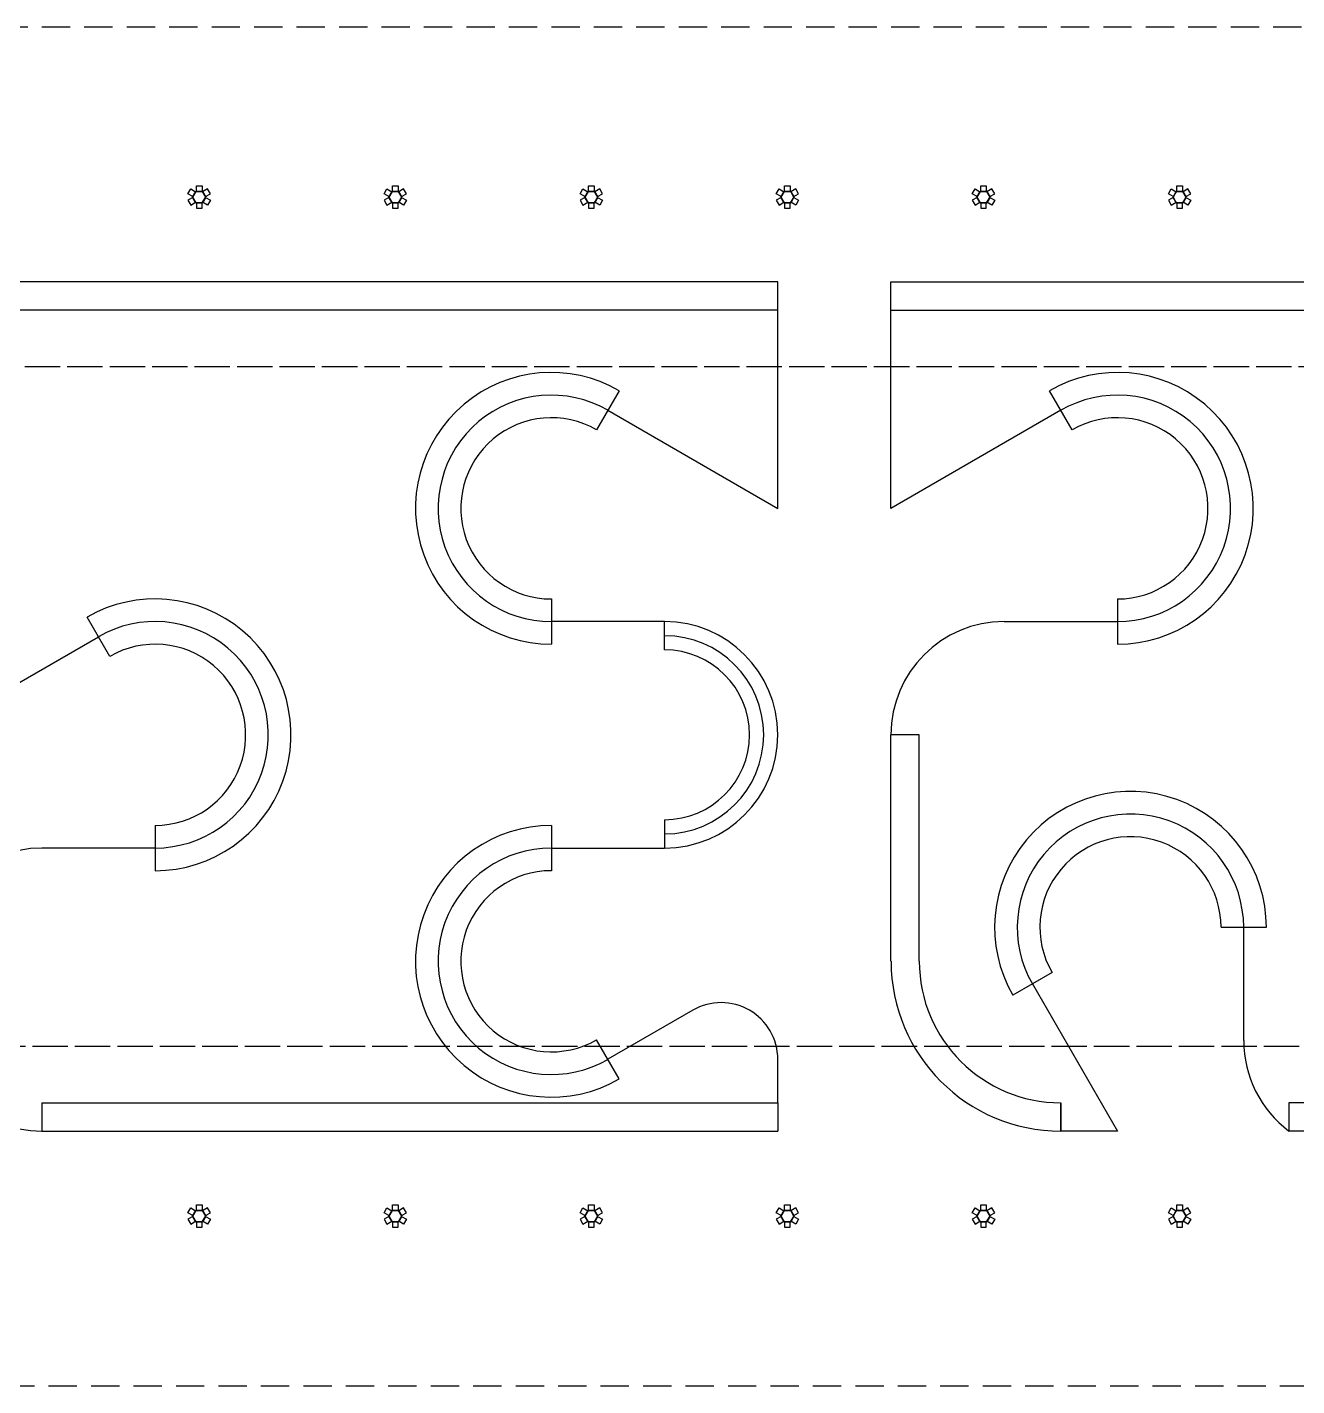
# Model space of a CAD drawing. Header units: millimetres. Extents: x 2128 to 2646, y 1972 to 2207.
# Drawn here: x 2445.24 to 2467.67, y 2069.24 to 2093.24 of the extents above; entities that cross this region are included whole.
import ezdxf

# ---------------------------------------------------------------- set-up
doc = ezdxf.new("R2010")
doc.units = ezdxf.units.MM
doc.linetypes.add('DASHED2', pattern=[0.375, 0.25, -0.125])
doc.linetypes.add('HIDDEN', pattern=[0.375, 0.25, -0.125])
for name, color, linetype in [('ar-banco-v', 2, 'Continuous'), ('AR-ESTMA-C', 1, 'Continuous'), ('AR-ESTMA-V', 2, 'Continuous'), ('AR-PIS', 1, 'Continuous'), ('AR-PROJ', 1, 'HIDDEN')]:
    doc.layers.add(name, color=color, linetype=linetype)

# ---------------------------------------------------------------- blocks, each defined once
blk = doc.blocks.new('Base Pilar')
at = {"layer": 'AR-ESTMA-C'}
for points in [[(-0.004, -0.007), (-0.054, -0.093), (-0.14, -0.043), (-0.09, 0.043)], [(0.108, 0), (0.008, 0), (0.008, 0.1), (0.108, 0.1)], [(0.119, -0.007), (0.169, -0.093), (0.256, -0.043), (0.206, 0.043)], [(-0.004, -0.193), (-0.054, -0.107), (-0.14, -0.157), (-0.09, -0.243)], [(0.108, -0.2), (0.008, -0.2), (0.008, -0.3), (0.108, -0.3)], [(0.119, -0.193), (0.169, -0.107), (0.256, -0.157), (0.206, -0.243)]]:
    blk.add_lwpolyline(points, close=True, dxfattribs=at)
for points in [[(0, 0), (0.115, 0), (0.173, -0.1), (0.115, -0.2), (0, -0.2), (-0.058, -0.1), (0, 0)], [(0, -0.2), (0.115, -0.2), (0.173, -0.1), (0.115, 0), (0, 0), (-0.058, -0.1), (0, -0.2)]]:
    blk.add_lwpolyline(points, dxfattribs=at)

msp = doc.modelspace()

# ---------------------------------------------------------------- linework, layer by layer
at = {"layer": 'ar-banco-v'}
for p, q in [((2458.499, 2088.74), (2444.502, 2088.74)), ((2458.499, 2088.24), (2458.499, 2088.74)), ((2460.499, 2088.24), (2460.499, 2088.74)), ((2460.499, 2088.74), (2472.897, 2088.74)), ((2458.499, 2088.24), (2444.502, 2088.24)), ((2460.499, 2088.24), (2472.897, 2088.24)), ((2455.7, 2086.819), (2455.3, 2086.126)), ((2463.699, 2086.126), (2463.299, 2086.819)), ((2454.5, 2083.141), (2454.5, 2082.341)), ((2464.498, 2083.141), (2464.498, 2082.341)), ((2446.701, 2082.127), (2446.302, 2082.82)), ((2456.5, 2082.242), (2456.5, 2082.741)), ((2460.999, 2080.742), (2460.499, 2080.742)), ((2460.499, 2076.742), (2460.499, 2080.742)), ((2460.999, 2076.742), (2460.999, 2080.742)), ((2456.5, 2079.242), (2456.5, 2078.742)), ((2447.501, 2079.142), (2447.501, 2078.342)), ((2454.5, 2079.142), (2454.5, 2078.342)), ((2466.329, 2077.342), (2467.129, 2077.342)), ((2463.344, 2076.542), (2462.651, 2076.143)), ((2455.7, 2074.664), (2455.3, 2075.357)), ((2445.502, 2074.243), (2445.502, 2073.743)), ((2445.502, 2074.243), (2458.499, 2074.243)), ((2458.499, 2074.243), (2458.499, 2073.743)), ((2463.499, 2073.993), (2463.499, 2074.243)), ((2463.499, 2073.743), (2463.499, 2074.243)), ((2463.499, 2074.243), (2463.499, 2073.743)), ((2467.529, 2074.243), (2467.529, 2073.743)), ((2473.897, 2074.243), (2467.529, 2074.243)), ((2463.499, 2073.743), (2463.499, 2073.993)), ((2467.529, 2073.993), (2467.529, 2073.743)), ((2445.502, 2073.743), (2458.499, 2073.743)), ((2473.897, 2073.743), (2467.529, 2073.743))]:
    msp.add_line(p, q, dxfattribs=at)
for centre, radius, start, end in [((2454.5, 2084.741), 2.4, 60, 270), ((2464.498, 2084.741), 2.4, 270, 120), ((2454.5, 2084.741), 2, 60, 270), ((2464.498, 2084.741), 2, 270, 120), ((2454.5, 2084.741), 1.6, 60, 270), ((2464.498, 2084.741), 1.6, 270, 120), ((2447.501, 2080.742), 2.4, 270, 120), ((2447.501, 2080.742), 2, 270, 120), ((2456.5, 2080.742), 2, 0, 90), ((2456.5, 2080.742), 1.75, 0, 90), ((2447.501, 2080.742), 1.6, 270, 120), ((2456.5, 2080.742), 1.5, 270, 90), ((2456.5, 2080.742), 1.75, 270, 0), ((2456.5, 2080.742), 2, 270, 0), ((2464.729, 2077.342), 2.4, 0, 210), ((2464.729, 2077.342), 2, 0, 210), ((2454.5, 2076.742), 2.4, 90, 300), ((2464.729, 2077.342), 1.6, 0, 210), ((2454.5, 2076.742), 2, 90, 300), ((2454.5, 2076.742), 1.6, 90, 300), ((2463.499, 2076.742), 2.999, 180, 270), ((2463.499, 2076.742), 2.5, 180, 270)]:
    msp.add_arc(centre, radius, start, end, dxfattribs=at)
at = {"layer": 'AR-PIS'}
for p, q in [((2458.499, 2084.741), (2458.499, 2088.24)), ((2460.499, 2084.741), (2460.499, 2088.24)), ((2455.5, 2086.473), (2458.499, 2084.741)), ((2463.499, 2086.473), (2460.499, 2084.741)), ((2456.5, 2082.741), (2454.5, 2082.741)), ((2462.499, 2082.741), (2464.498, 2082.741)), ((2443.502, 2080.742), (2446.502, 2082.474)), ((2447.501, 2078.742), (2445.502, 2078.742)), ((2454.5, 2078.742), (2456.5, 2078.742)), ((2466.729, 2075.343), (2466.729, 2077.342)), ((2462.998, 2076.343), (2464.498, 2073.743)), ((2457, 2075.877), (2455.5, 2075.011)), ((2458.499, 2074.243), (2458.499, 2075.011)), ((2464.498, 2073.743), (2463.499, 2073.743))]:
    msp.add_line(p, q, dxfattribs=at)
for centre, radius, start, end in [((2462.499, 2080.742), 2, 90, 180), ((2445.502, 2076.742), 2, 90, 180), ((2457.5, 2075.011), 1, 0, 120), ((2445.502, 2075.743), 2, 180, 270), ((2468.729, 2075.343), 2, 180, 233.1301)]:
    msp.add_arc(centre, radius, start, end, dxfattribs=at)
at = {"layer": 'AR-PROJ', "ltscale": 2}
for points in [[(2501.963, 2075.243), (2505.427, 2075.243), (2507.159, 2078.242), (2505.427, 2081.242), (2507.159, 2084.241), (2505.427, 2087.241), (2501.963, 2087.241), (2498.5, 2093.24), (2439.62, 2093.24), (2437.889, 2090.24), (2437.889, 2072.243), (2439.62, 2069.244), (2498.5, 2069.244)], [(2443.084, 2087.241), (2444.816, 2084.241), (2444.816, 2078.242), (2443.084, 2075.243), (2491.573, 2075.243), (2489.841, 2078.242), (2491.573, 2081.242), (2489.841, 2084.241), (2491.573, 2087.241)]]:
    msp.add_lwpolyline(points, close=True, dxfattribs=at)
at = {"layer": 'AR-PROJ', "linetype": 'DASHED2'}
msp.add_lwpolyline([(2443.084, 2087.241), (2444.816, 2084.241), (2444.816, 2078.242), (2443.084, 2075.243), (2491.573, 2075.243), (2489.841, 2078.242), (2491.573, 2081.242), (2489.841, 2084.241), (2491.573, 2087.241)], close=True, dxfattribs=at)

# ---------------------------------------------------------------- block references
at = {"layer": 'AR-ESTMA-V', "ltscale": 10, "xscale": 0.9998263286693145, "yscale": 0.9998263286693145, "zscale": 0.9998263286693145}
for p in [(2448.221, 2090.34), (2451.685, 2090.34), (2455.148, 2090.34), (2458.612, 2090.34), (2462.075, 2090.34), (2465.539, 2090.34), (2448.221, 2072.343), (2451.685, 2072.343), (2455.148, 2072.343), (2458.612, 2072.343), (2462.075, 2072.343), (2465.539, 2072.343)]:
    msp.add_blockref('Base Pilar', p, dxfattribs=at)

doc.saveas('drawing.dxf')
